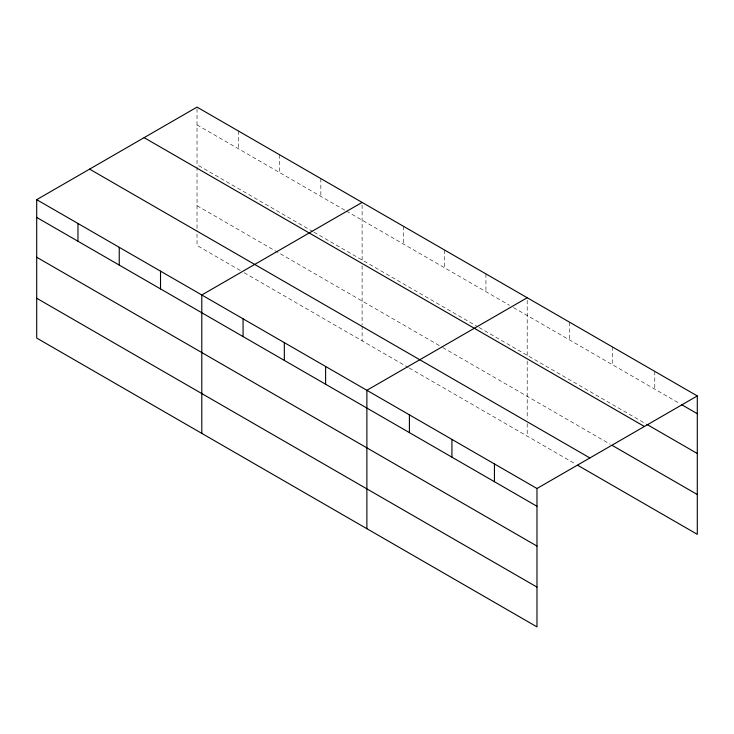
<?xml version="1.0" encoding="UTF-8"?>
<svg xmlns="http://www.w3.org/2000/svg" width="734" height="734" viewBox="0 0 734 734"><rect width="100%" height="100%" fill="white"/><g stroke="black" fill="none" stroke-linecap="round" stroke-linejoin="round"><path stroke-width="0.55" stroke-dasharray="3.67 2.75" d="M362.11 259.992L362.11 202.419M527.205 355.311L527.205 297.738M197.024 124.872L345.411 210.539M346.393 211.108L509.515 305.289M513.451 307.555L679.5 403.425M312.978 231.623L197.024 164.682L197.024 107.109M313.959 232.192L478.073 326.942M479.054 327.511L645.874 423.821M197.024 205.694L441.712 346.962M442.694 347.531L610.275 444.281M240.257 270.461L197.024 245.495L197.024 230.715M244.193 272.736L408.297 367.477M409.278 368.046L575.667 464.108M654.774 371.386L654.774 389.148M612.257 346.833L612.257 364.605M569.731 322.29L569.731 340.053M527.205 361.009L527.205 419.068M527.205 423.619L527.205 436.134M485.936 273.91L485.936 291.673M444.657 250.083L444.657 267.846M403.388 226.246L403.388 244.018M362.11 265.69L362.11 324.896M362.11 326.024L362.11 340.815M320.841 178.591L320.841 196.354M279.571 154.764L279.571 172.527M238.293 130.936L238.293 148.699M197.024 166.957L197.024 229.577"/><path stroke-width="1.1" d="M36.7 199.666L536.976 488.505L536.976 626.891L36.7 338.062L36.7 199.666L197.024 107.109L697.3 395.938L697.3 534.334L577.64 465.246M362.11 202.419L201.795 294.985L201.795 433.372M527.205 297.738L366.881 390.295L366.881 528.691M536.976 488.505L697.3 395.938M681.473 404.572L697.3 413.701M646.865 424.39L697.3 453.511M144.112 137.653L644.397 426.482M612.257 445.428L697.3 494.523M89.603 169.123L589.888 457.952M36.7 217.429L536.976 506.267M36.7 257.239L536.976 546.068M36.7 298.252L536.976 587.09M494.45 463.952L494.45 481.715M451.933 439.4L451.933 457.163M409.407 414.848L409.407 432.61M325.612 366.468L325.612 384.231M284.333 342.64L284.333 360.403M243.064 318.813L243.064 336.576M160.517 271.158L160.517 288.921M119.247 247.321L119.247 265.093M77.969 223.494L77.969 241.257"/></g></svg>
